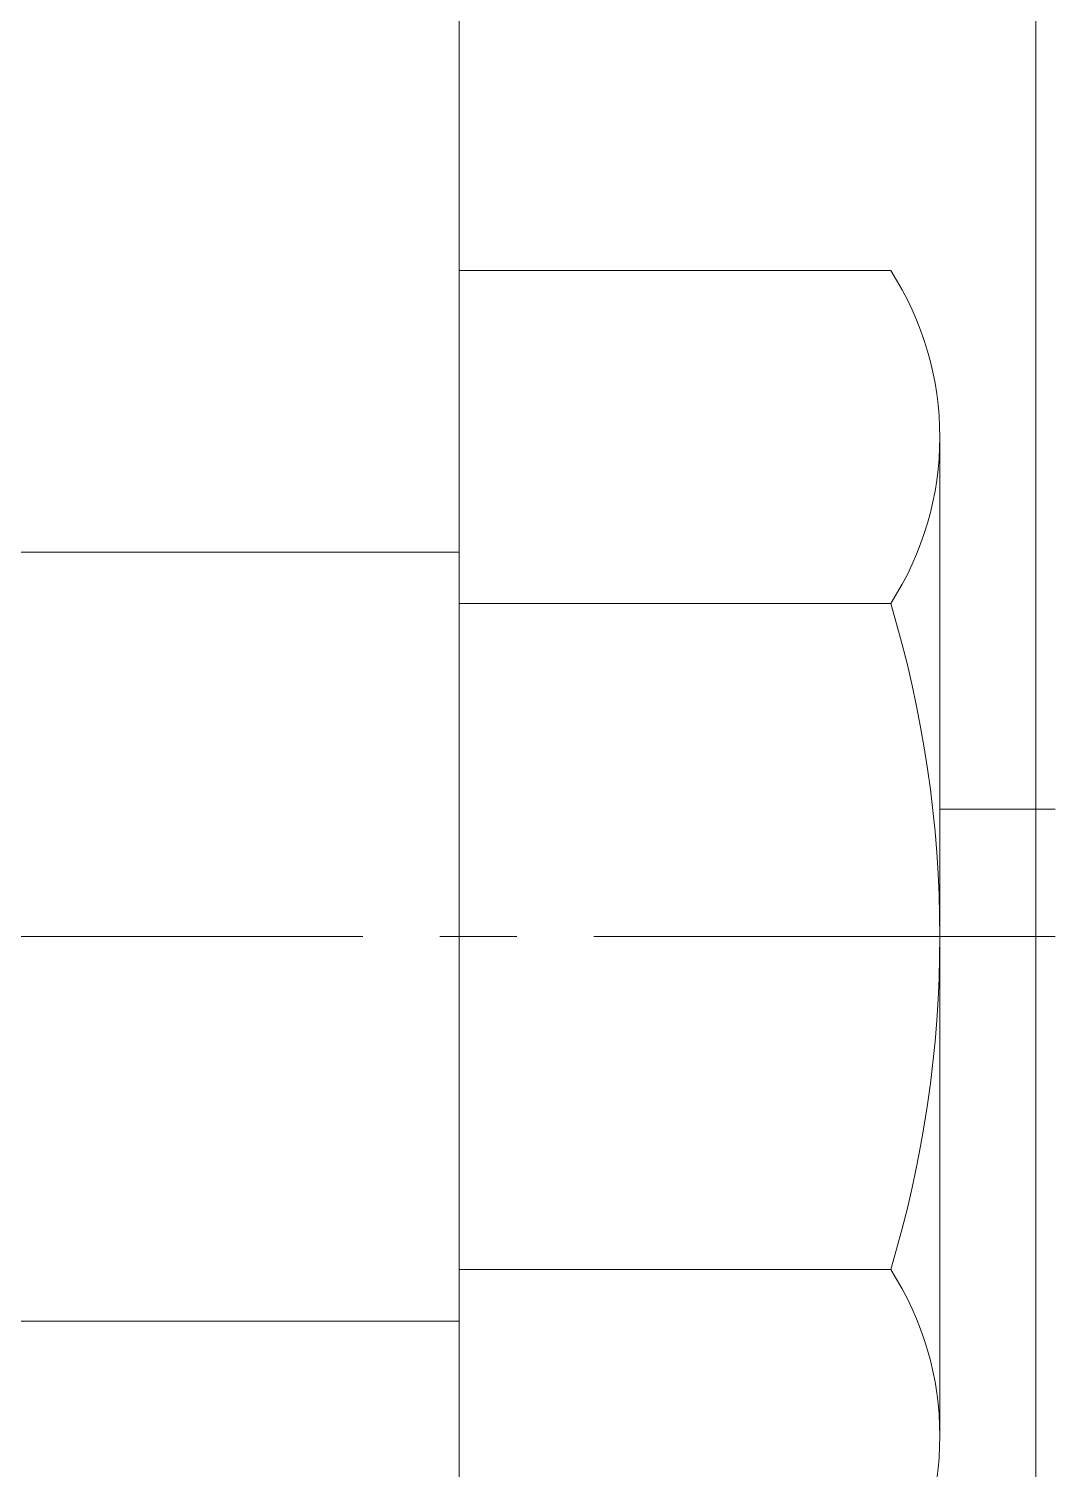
# Model space of a CAD drawing. Header units: millimetres. Extents: x -50460 to 50460, y -35640 to 35640.
# Drawn here: x -33255.93 to -33229.24, y 22008.09 to 22045.55 of the extents above; entities that cross this region are included whole.
import ezdxf

# ---------------------------------------------------------------- set-up
doc = ezdxf.new("R2010")
doc.units = ezdxf.units.MM
doc.set_wipeout_variables(frame=1)
doc.linetypes.add('双点画线', pattern=[22, 12, -2, 2, -2, 2, -2])
doc.linetypes.add('点画线', pattern=[18, 12, -2, 2, -2])
for name, color, linetype, lineweight in [('7', 30, '双点画线', 18), ('EB0', 7, 'Continuous', 15), ('中心线层', 1, '点画线', 18), ('尺寸线层', 4, 'Continuous', 18), ('粗实线层', 7, 'Continuous', 15), ('粗实线层_1', 7, 'Continuous', 15), ('细实线层', 3, 'Continuous', 18)]:
    doc.layers.add(name, color=color, linetype=linetype, lineweight=lineweight)

# ---------------------------------------------------------------- blocks, each defined once
blk = doc.blocks.new('*X209')
at = {"layer": '细实线层'}
for p, q in [((540, 120), (540, 1220)), ((540.5, 780.808), (-540.5, 780.808))]:
    blk.add_line(p, q, dxfattribs=at)
blk = doc.blocks.new('*X909')
at = {"layer": '粗实线层'}
blk.add_line((0, 177), (0, 10), dxfattribs=at)
blk = doc.blocks.new('*X910')
at = {"layer": '粗实线层_1'}
blk.add_line((297.218, 170.589), (297.218, -29.411), dxfattribs=at)
blk = doc.blocks.new('*X906')
at = {"layer": '中心线层'}
blk.add_line((-1.42, 88), (-27.42, 88), dxfattribs=at)
at = {"layer": '粗实线层_1'}
for name, p in [('*X910', (-306.218, 62.411)), ('*X909', (-9, 39.5))]:
    blk.add_blockref(name, p, dxfattribs=at)
blk = doc.blocks.new('*X915')
at = {"layer": 'EB0'}
for p, q in [((0, 17.321), (0, -17.321)), ((11.223, 17.321), (0, 17.321)), ((12.5, 12.99), (12.5, -12.99)), ((0, 10), (-138.5, 10)), ((0, 10), (0, -10)), ((11.223, 8.66), (0, 8.66)), ((11.223, -8.66), (0, -8.66)), ((0, -10), (-138.5, -10))]:
    blk.add_line(p, q, dxfattribs=at)
for centre, radius, start, end in [((4.521, 12.99), 7.979, 327.1328, 32.8672), ((-17.5, 0), 30, 343.2213, 16.7787), ((4.521, -12.99), 7.979, 327.1328, 32.8672)]:
    blk.add_arc(centre, radius, start, end, dxfattribs=at)
at = {"layer": '中心线层', "linetype": '点画线', "lineweight": 18}
blk.add_line((15.5, 0), (-143, 0), dxfattribs=at)
blk = doc.blocks.new('*X904')
at = {"layer": '粗实线层_1'}
blk.add_blockref('*X906', (194, -241), dxfattribs=at)
blk.add_wipeout([(45, -153), (45, -161.5), (45, -161.5), (46.5, -163), (46.5, -163), (91, -163), (91, -163), (103.5, -163), (103.5, -163), (185, -163), (185, -163), (185, -170.321), (185, -170.321), (196.223, -170.321), (196.223, -170.321), (196.304, -170.192), (196.383, -170.061), (196.46, -169.929), (196.534, -169.796), (196.606, -169.661), (196.674, -169.525), (196.741, -169.387), (196.804, -169.249), (196.865, -169.109), (196.924, -168.968), (196.979, -168.826), (197.032, -168.683), (197.082, -168.539), (197.129, -168.394), (197.174, -168.248), (197.216, -168.101), (197.255, -167.953), (197.291, -167.805), (197.324, -167.656), (197.355, -167.507), (197.382, -167.357), (197.407, -167.206), (197.429, -167.055), (197.448, -166.904), (197.464, -166.752), (197.477, -166.6), (197.487, -166.448), (197.494, -166.295), (197.499, -166.143), (197.5, -165.99), (197.5, -165.99), (197.5, -153), (197.5, -153), (197.5, -140.01), (197.5, -140.01), (197.499, -139.857), (197.494, -139.705), (197.487, -139.552), (197.477, -139.4), (197.464, -139.248), (197.448, -139.096), (197.429, -138.945), (197.407, -138.794), (197.382, -138.643), (197.355, -138.493), (197.324, -138.344), (197.291, -138.195), (197.255, -138.047), (197.216, -137.899), (197.174, -137.752), (197.129, -137.606), (197.082, -137.461), (197.032, -137.317), (196.979, -137.174), (196.924, -137.032), (196.865, -136.891), (196.804, -136.751), (196.741, -136.613), (196.674, -136.475), (196.606, -136.339), (196.534, -136.204), (196.46, -136.071), (196.383, -135.939), (196.304, -135.808), (196.223, -135.679), (196.223, -135.679), (185, -135.679), (185, -135.679), (185, -143), (185, -143), (103.5, -143), (103.5, -143), (91, -143), (91, -143), (46.5, -143), (46.5, -143), (45, -144.5), (45, -144.5)]).dxf.layer = '粗实线层_1'
blk.add_blockref('*X915', (185, -153), dxfattribs=at)
blk = doc.blocks.new('*X856')
at = {"layer": 'EB0'}
blk.add_blockref('*X904', (790, 578.216), dxfattribs=at)
blk = doc.blocks.new('*X805')
at = {"layer": '尺寸线层'}
blk.add_blockref('*X856', (-1515, 819.783), dxfattribs=at)

msp = doc.modelspace()

# ---------------------------------------------------------------- block references
at = {"layer": '7'}
msp.add_blockref('*X209', (-33769.742, 21244.445), dxfattribs=at)

# ---------------------------------------------------------------- next in the draw order: block references
at = {"layer": '尺寸线层'}
msp.add_blockref('*X805', (-32704.742, 20776.945), dxfattribs=at)

doc.saveas('drawing.dxf')
